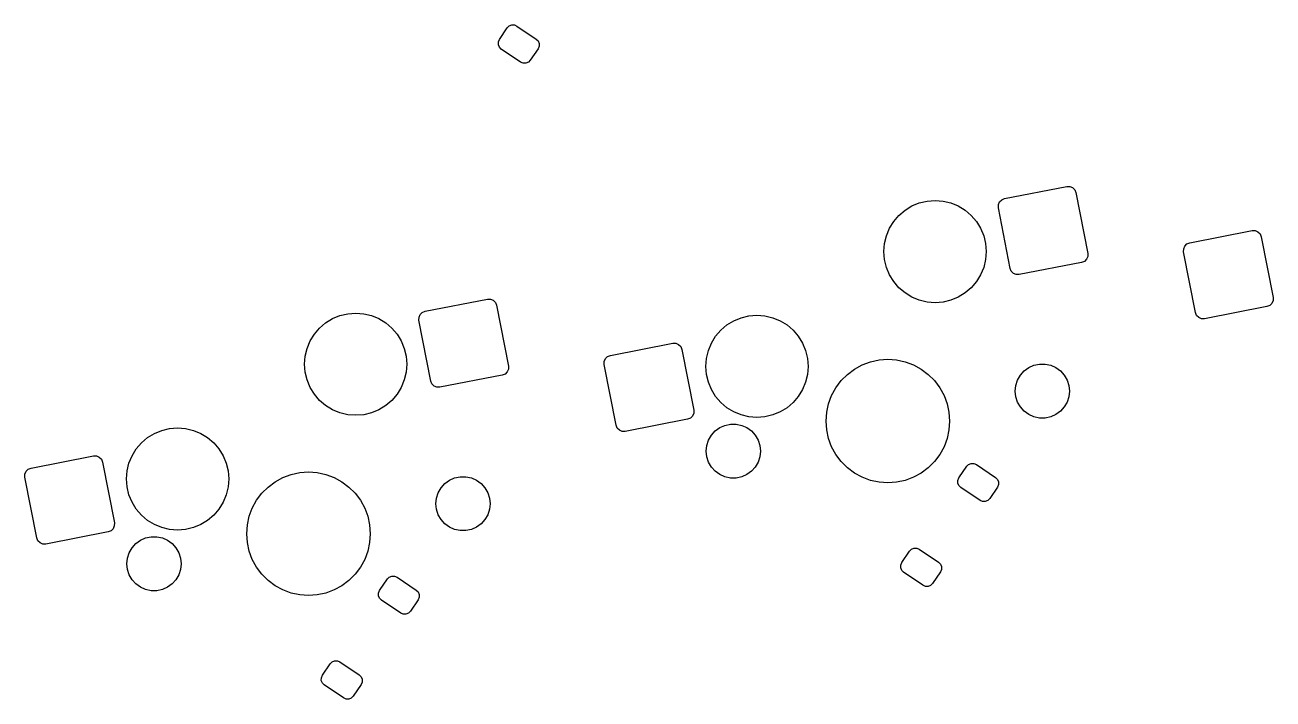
# Model space of a CAD drawing. Extents: x 101 to 518, y -308 to -134.
# Drawn here: x 271.85 to 312.13, y -271.52 to -249.77 of the extents above; entities that cross this region are included whole.
import ezdxf

# ---------------------------------------------------------------- set-up
doc = ezdxf.new("R2010")
doc.units = 0
doc.layers.add('BLACK', color=7, linetype='CONTINUOUS')

msp = doc.modelspace()

# ---------------------------------------------------------------- linework, layer by layer
at = {"layer": 'BLACK', "linetype": 'CONTINUOUS'}
for p, q in [((287.164369, -250.235198), (287.416006, -249.862131)), ((287.416006, -249.862131), (287.478354, -249.800325)), ((287.478354, -249.800325), (287.559607, -249.767083)), ((287.559607, -249.767083), (287.647397, -249.767466)), ((287.647397, -249.767466), (287.728358, -249.801416)), ((287.728358, -249.801416), (288.350136, -250.22081)), ((287.130036, -250.403948), (287.130419, -250.316158)), ((287.163278, -250.485202), (287.130036, -250.403948)), ((287.130419, -250.316158), (287.164369, -250.235198)), ((287.225084, -250.54755), (287.163278, -250.485202)), ((287.846862, -250.966944), (287.225084, -250.54755)), ((288.410851, -250.533162), (288.159214, -250.906229)), ((288.350136, -250.22081), (288.411942, -250.283158)), ((288.444801, -250.452202), (288.410851, -250.533162)), ((288.411942, -250.283158), (288.445184, -250.364412)), ((288.445184, -250.364412), (288.444801, -250.452202)), ((287.927823, -251.000894), (287.846862, -250.966944)), ((288.096866, -250.968035), (288.015613, -251.001277)), ((288.159214, -250.906229), (288.096866, -250.968035)), ((288.015613, -251.001277), (287.927823, -251.000894)), ((303.465067, -255.36959), (305.477403, -254.978432)), ((305.477403, -254.978432), (305.574947, -254.978857)), ((305.574947, -254.978857), (305.664903, -255.016579)), ((303.374785, -255.406525), (303.465067, -255.36959)), ((305.664903, -255.016579), (305.733576, -255.085854)), ((305.733576, -255.085854), (305.770512, -255.176136)), ((305.770512, -255.176136), (306.15213, -257.139391)), ((300.058243, -255.911691), (300.255123, -255.743539)), ((300.255123, -255.743539), (300.475885, -255.608256)), ((300.475885, -255.608256), (300.715091, -255.509174)), ((300.715091, -255.509174), (300.966852, -255.448731)), ((300.966852, -255.448731), (301.224969, -255.428417)), ((301.224969, -255.428417), (301.483086, -255.448731)), ((301.483086, -255.448731), (301.734847, -255.509174)), ((301.734847, -255.509174), (301.974053, -255.608256)), ((301.974053, -255.608256), (302.194815, -255.743539)), ((302.194815, -255.743539), (302.391695, -255.911691)), ((303.267362, -255.662699), (303.267788, -255.565155)), ((303.64898, -257.625954), (303.267362, -255.662699)), ((303.267788, -255.565155), (303.305509, -255.475199)), ((303.305509, -255.475199), (303.374785, -255.406525)), ((299.754808, -256.329333), (299.890091, -256.108571)), ((299.890091, -256.108571), (300.058243, -255.911691)), ((302.391695, -255.911691), (302.559847, -256.108571)), ((302.559847, -256.108571), (302.69513, -256.329333)), ((299.595283, -256.8203), (299.655726, -256.568539)), ((299.655726, -256.568539), (299.754808, -256.329333)), ((302.69513, -256.329333), (302.794212, -256.568539)), ((302.794212, -256.568539), (302.854655, -256.8203)), ((309.446834, -256.794392), (311.45917, -256.403234)), ((311.45917, -256.403234), (311.556714, -256.403659)), ((311.556714, -256.403659), (311.64667, -256.441381)), ((311.64667, -256.441381), (311.715343, -256.510656)), ((311.715343, -256.510656), (311.752279, -256.600938)), ((311.752279, -256.600938), (312.133897, -258.564193)), ((299.574969, -257.078417), (299.595283, -256.8203)), ((302.854655, -256.8203), (302.874969, -257.078417)), ((309.249129, -257.087501), (309.249555, -256.989957)), ((309.249555, -256.989957), (309.287276, -256.900001)), ((309.287276, -256.900001), (309.356552, -256.831327)), ((309.356552, -256.831327), (309.446834, -256.794392)), ((299.595283, -257.336534), (299.574969, -257.078417)), ((299.655726, -257.588295), (299.595283, -257.336534)), ((302.854655, -257.336534), (302.794212, -257.588295)), ((302.874969, -257.078417), (302.854655, -257.336534)), ((306.044707, -257.395565), (305.954425, -257.4325)), ((306.113983, -257.326891), (306.044707, -257.395565)), ((306.151704, -257.236935), (306.113983, -257.326891)), ((306.15213, -257.139391), (306.151704, -257.236935)), ((309.630747, -259.050756), (309.249129, -257.087501)), ((299.754808, -257.827501), (299.655726, -257.588295)), ((302.794212, -257.588295), (302.69513, -257.827501)), ((303.685916, -257.716236), (303.64898, -257.625954)), ((303.754589, -257.785511), (303.685916, -257.716236)), ((303.844545, -257.823233), (303.754589, -257.785511)), ((305.954425, -257.4325), (303.942089, -257.823658)), ((299.890091, -258.048263), (299.754808, -257.827501)), ((300.058243, -258.245143), (299.890091, -258.048263)), ((302.559847, -258.048263), (302.391695, -258.245143)), ((302.69513, -257.827501), (302.559847, -258.048263)), ((303.942089, -257.823658), (303.844545, -257.823233)), ((284.765069, -259.004501), (286.777405, -258.613343)), ((286.777405, -258.613343), (286.874949, -258.613768)), ((286.874949, -258.613768), (286.964905, -258.65149)), ((300.255123, -258.413295), (300.058243, -258.245143)), ((300.475885, -258.548578), (300.255123, -258.413295)), ((300.715091, -258.64766), (300.475885, -258.548578)), ((301.974053, -258.548578), (301.734847, -258.64766)), ((302.194815, -258.413295), (301.974053, -258.548578)), ((302.391695, -258.245143), (302.194815, -258.413295)), ((312.133897, -258.564193), (312.133471, -258.661737)), ((284.674787, -259.041436), (284.765069, -259.004501)), ((286.964905, -258.65149), (287.033578, -258.720765)), ((287.033578, -258.720765), (287.070514, -258.811047)), ((287.070514, -258.811047), (287.452132, -260.774302)), ((300.966852, -258.708103), (300.715091, -258.64766)), ((301.224969, -258.728417), (300.966852, -258.708103)), ((301.483086, -258.708103), (301.224969, -258.728417)), ((301.734847, -258.64766), (301.483086, -258.708103)), ((311.936192, -258.857302), (309.923856, -259.24846)), ((312.026474, -258.820367), (311.936192, -258.857302)), ((312.09575, -258.751693), (312.026474, -258.820367)), ((312.133471, -258.661737), (312.09575, -258.751693)), ((281.358245, -259.546602), (281.555125, -259.37845)), ((281.555125, -259.37845), (281.775887, -259.243167)), ((281.775887, -259.243167), (282.015093, -259.144085)), ((282.015093, -259.144085), (282.266854, -259.083642)), ((282.266854, -259.083642), (282.524971, -259.063328)), ((282.524971, -259.063328), (282.783088, -259.083642)), ((282.783088, -259.083642), (283.034849, -259.144085)), ((283.034849, -259.144085), (283.274055, -259.243167)), ((283.274055, -259.243167), (283.494817, -259.37845)), ((283.494817, -259.37845), (283.691697, -259.546602)), ((284.567364, -259.29761), (284.56779, -259.200066)), ((284.948982, -261.260865), (284.567364, -259.29761)), ((284.56779, -259.200066), (284.605511, -259.11011)), ((284.605511, -259.11011), (284.674787, -259.041436)), ((294.506446, -259.448509), (294.727208, -259.313226)), ((294.727208, -259.313226), (294.966414, -259.214144)), ((294.966414, -259.214144), (295.218175, -259.153701)), ((295.218175, -259.153701), (295.476292, -259.133387)), ((295.476292, -259.133387), (295.734409, -259.153701)), ((295.734409, -259.153701), (295.98617, -259.214144)), ((295.98617, -259.214144), (296.225376, -259.313226)), ((296.225376, -259.313226), (296.446138, -259.448509)), ((309.667683, -259.141038), (309.630747, -259.050756)), ((309.736356, -259.210313), (309.667683, -259.141038)), ((309.826312, -259.248035), (309.736356, -259.210313)), ((309.923856, -259.24846), (309.826312, -259.248035)), ((281.05481, -259.964244), (281.190093, -259.743482)), ((281.190093, -259.743482), (281.358245, -259.546602)), ((283.691697, -259.546602), (283.859849, -259.743482)), ((283.859849, -259.743482), (283.995132, -259.964244)), ((294.006131, -260.034303), (294.141414, -259.813541)), ((294.141414, -259.813541), (294.309566, -259.616661)), ((294.309566, -259.616661), (294.506446, -259.448509)), ((296.446138, -259.448509), (296.643018, -259.616661)), ((296.643018, -259.616661), (296.81117, -259.813541)), ((296.81117, -259.813541), (296.946453, -260.034303)), ((280.895285, -260.455211), (280.955728, -260.20345)), ((280.955728, -260.20345), (281.05481, -259.964244)), ((283.995132, -259.964244), (284.094214, -260.20345)), ((284.094214, -260.20345), (284.154657, -260.455211)), ((290.746836, -260.429304), (292.759172, -260.038146)), ((292.759172, -260.038146), (292.856716, -260.038571)), ((292.856716, -260.038571), (292.946672, -260.076293)), ((292.946672, -260.076293), (293.015345, -260.145568)), ((293.015345, -260.145568), (293.052281, -260.23585)), ((293.052281, -260.23585), (293.433899, -262.199105)), ((293.907049, -260.273509), (294.006131, -260.034303)), ((296.946453, -260.034303), (297.045535, -260.273509)), ((280.874971, -260.713328), (280.895285, -260.455211)), ((284.154657, -260.455211), (284.174971, -260.713328)), ((290.549131, -260.722413), (290.549557, -260.624869)), ((290.549557, -260.624869), (290.587278, -260.534913)), ((290.587278, -260.534913), (290.656554, -260.466239)), ((290.656554, -260.466239), (290.746836, -260.429304)), ((293.826292, -260.783387), (293.846606, -260.52527)), ((293.846606, -260.52527), (293.907049, -260.273509)), ((297.045535, -260.273509), (297.105978, -260.52527)), ((297.105978, -260.52527), (297.126292, -260.783387)), ((298.87265, -260.736023), (299.139199, -260.636605)), ((299.139199, -260.636605), (299.417184, -260.576133)), ((299.417184, -260.576133), (299.700946, -260.555838)), ((299.700946, -260.555838), (299.984708, -260.576133)), ((299.984708, -260.576133), (300.262693, -260.636605)), ((300.262693, -260.636605), (300.529242, -260.736023)), ((280.895285, -260.971445), (280.874971, -260.713328)), ((280.955728, -261.223206), (280.895285, -260.971445)), ((284.154657, -260.971445), (284.094214, -261.223206)), ((284.174971, -260.713328), (284.154657, -260.971445)), ((287.344709, -261.030476), (287.254427, -261.067411)), ((287.413985, -260.961802), (287.344709, -261.030476)), ((287.451706, -260.871846), (287.413985, -260.961802)), ((287.452132, -260.774302), (287.451706, -260.871846)), ((290.930749, -262.685668), (290.549131, -260.722413)), ((293.846606, -261.041504), (293.826292, -260.783387)), ((293.907049, -261.293265), (293.846606, -261.041504)), ((297.105978, -261.041504), (297.045535, -261.293265)), ((297.126292, -260.783387), (297.105978, -261.041504)), ((298.194057, -261.244011), (298.395219, -261.042849)), ((298.395219, -261.042849), (298.622962, -260.872363)), ((298.622962, -260.872363), (298.87265, -260.736023)), ((300.529242, -260.736023), (300.77893, -260.872363)), ((300.77893, -260.872363), (301.006673, -261.042849)), ((301.006673, -261.042849), (301.207835, -261.244011)), ((303.979722, -261.066116), (304.102123, -260.930176)), ((304.102123, -260.930176), (304.250112, -260.822656)), ((304.250112, -260.822656), (304.417222, -260.748254)), ((304.417222, -260.748254), (304.59615, -260.710221)), ((304.59615, -260.710221), (304.779074, -260.710221)), ((304.779074, -260.710221), (304.958002, -260.748254)), ((304.958002, -260.748254), (305.125112, -260.822656)), ((305.125112, -260.822656), (305.273101, -260.930176)), ((305.273101, -260.930176), (305.395502, -261.066116)), ((281.05481, -261.462412), (280.955728, -261.223206)), ((284.094214, -261.223206), (283.995132, -261.462412)), ((284.985918, -261.351147), (284.948982, -261.260865)), ((285.054591, -261.420422), (284.985918, -261.351147)), ((285.144547, -261.458144), (285.054591, -261.420422)), ((287.254427, -261.067411), (285.242091, -261.458569)), ((294.006131, -261.532471), (293.907049, -261.293265)), ((297.045535, -261.293265), (296.946453, -261.532471)), ((298.023571, -261.471754), (298.194057, -261.244011)), ((301.207835, -261.244011), (301.378321, -261.471754)), ((303.812612, -261.580428), (303.831733, -261.398505)), ((303.831733, -261.398505), (303.88826, -261.224533)), ((303.88826, -261.224533), (303.979722, -261.066116)), ((305.395502, -261.066116), (305.486964, -261.224533)), ((305.486964, -261.224533), (305.543491, -261.398505)), ((305.543491, -261.398505), (305.562612, -261.580428)), ((281.190093, -261.683174), (281.05481, -261.462412)), ((281.358245, -261.880054), (281.190093, -261.683174)), ((283.859849, -261.683174), (283.691697, -261.880054)), ((283.995132, -261.462412), (283.859849, -261.683174)), ((285.242091, -261.458569), (285.144547, -261.458144)), ((294.141414, -261.753233), (294.006131, -261.532471)), ((294.309566, -261.950113), (294.141414, -261.753233)), ((296.81117, -261.753233), (296.643018, -261.950113)), ((296.946453, -261.532471), (296.81117, -261.753233)), ((297.787813, -261.987991), (297.887231, -261.721442)), ((297.887231, -261.721442), (298.023571, -261.471754)), ((301.378321, -261.471754), (301.514661, -261.721442)), ((301.514661, -261.721442), (301.614079, -261.987991)), ((303.831733, -261.762351), (303.812612, -261.580428)), ((303.88826, -261.936323), (303.831733, -261.762351)), ((305.543491, -261.762351), (305.486964, -261.936323)), ((305.562612, -261.580428), (305.543491, -261.762351)), ((281.555125, -262.048206), (281.358245, -261.880054)), ((281.775887, -262.183489), (281.555125, -262.048206)), ((282.015093, -262.282571), (281.775887, -262.183489)), ((283.274055, -262.183489), (283.034849, -262.282571)), ((283.494817, -262.048206), (283.274055, -262.183489)), ((283.691697, -261.880054), (283.494817, -262.048206)), ((293.433899, -262.199105), (293.433473, -262.296649)), ((294.506446, -262.118265), (294.309566, -261.950113)), ((294.727208, -262.253548), (294.506446, -262.118265)), ((294.966414, -262.35263), (294.727208, -262.253548)), ((296.225376, -262.253548), (295.98617, -262.35263)), ((296.446138, -262.118265), (296.225376, -262.253548)), ((296.643018, -261.950113), (296.446138, -262.118265)), ((297.727341, -262.265976), (297.787813, -261.987991)), ((301.614079, -261.987991), (301.674551, -262.265976)), ((303.979722, -262.09474), (303.88826, -261.936323)), ((304.102123, -262.23068), (303.979722, -262.09474)), ((304.250112, -262.3382), (304.102123, -262.23068)), ((305.273101, -262.23068), (305.125112, -262.3382)), ((305.395502, -262.09474), (305.273101, -262.23068)), ((305.486964, -261.936323), (305.395502, -262.09474)), ((282.266854, -262.343014), (282.015093, -262.282571)), ((282.524971, -262.363328), (282.266854, -262.343014)), ((282.783088, -262.343014), (282.524971, -262.363328)), ((283.034849, -262.282571), (282.783088, -262.343014)), ((293.236194, -262.492214), (291.223858, -262.883372)), ((293.326476, -262.455279), (293.236194, -262.492214)), ((293.395752, -262.386605), (293.326476, -262.455279)), ((293.433473, -262.296649), (293.395752, -262.386605)), ((294.44389, -262.686874), (294.622818, -262.648841)), ((294.622818, -262.648841), (294.805742, -262.648841)), ((294.805742, -262.648841), (294.98467, -262.686874)), ((295.218175, -262.413073), (294.966414, -262.35263)), ((295.476292, -262.433387), (295.218175, -262.413073)), ((295.734409, -262.413073), (295.476292, -262.433387)), ((295.98617, -262.35263), (295.734409, -262.413073)), ((297.707046, -262.549738), (297.727341, -262.265976)), ((297.727341, -262.8335), (297.707046, -262.549738)), ((301.674551, -262.265976), (301.694846, -262.549738)), ((301.694846, -262.549738), (301.674551, -262.8335)), ((304.417222, -262.412602), (304.250112, -262.3382)), ((304.59615, -262.450635), (304.417222, -262.412602)), ((304.779074, -262.450635), (304.59615, -262.450635)), ((304.958002, -262.412602), (304.779074, -262.450635)), ((305.125112, -262.3382), (304.958002, -262.412602)), ((275.806448, -263.08342), (276.02721, -262.948137)), ((276.02721, -262.948137), (276.266416, -262.849055)), ((276.266416, -262.849055), (276.518177, -262.788612)), ((276.518177, -262.788612), (276.776294, -262.768298)), ((276.776294, -262.768298), (277.034411, -262.788612)), ((277.034411, -262.788612), (277.286172, -262.849055)), ((277.286172, -262.849055), (277.525378, -262.948137)), ((277.525378, -262.948137), (277.74614, -263.08342)), ((290.967685, -262.77595), (290.930749, -262.685668)), ((291.036358, -262.845225), (290.967685, -262.77595)), ((291.126314, -262.882947), (291.036358, -262.845225)), ((291.223858, -262.883372), (291.126314, -262.882947)), ((293.914928, -263.163153), (294.00639, -263.004736)), ((294.00639, -263.004736), (294.128791, -262.868796)), ((294.128791, -262.868796), (294.27678, -262.761276)), ((294.27678, -262.761276), (294.44389, -262.686874)), ((294.98467, -262.686874), (295.15178, -262.761276)), ((295.15178, -262.761276), (295.299769, -262.868796)), ((295.299769, -262.868796), (295.42217, -263.004736)), ((295.42217, -263.004736), (295.513632, -263.163153)), ((297.787813, -263.111485), (297.727341, -262.8335)), ((301.674551, -262.8335), (301.614079, -263.111485)), ((275.306133, -263.669214), (275.441416, -263.448452)), ((275.441416, -263.448452), (275.609568, -263.251572)), ((275.609568, -263.251572), (275.806448, -263.08342)), ((277.74614, -263.08342), (277.94302, -263.251572)), ((277.94302, -263.251572), (278.111172, -263.448452)), ((278.111172, -263.448452), (278.246455, -263.669214)), ((293.83928, -263.519048), (293.858401, -263.337125)), ((293.858401, -263.337125), (293.914928, -263.163153)), ((295.513632, -263.163153), (295.570159, -263.337125)), ((295.570159, -263.337125), (295.58928, -263.519048)), ((297.887231, -263.378034), (297.787813, -263.111485)), ((298.023571, -263.627722), (297.887231, -263.378034)), ((301.514661, -263.378034), (301.378321, -263.627722)), ((301.614079, -263.111485), (301.514661, -263.378034)), ((272.046838, -264.064215), (274.059174, -263.673057)), ((274.059174, -263.673057), (274.156718, -263.673482)), ((274.156718, -263.673482), (274.246674, -263.711204)), ((274.246674, -263.711204), (274.315347, -263.780479)), ((274.315347, -263.780479), (274.352283, -263.870761)), ((275.207051, -263.90842), (275.306133, -263.669214)), ((278.246455, -263.669214), (278.345537, -263.90842)), ((293.858401, -263.700971), (293.83928, -263.519048)), ((293.914928, -263.874943), (293.858401, -263.700971)), ((295.570159, -263.700971), (295.513632, -263.874943)), ((295.58928, -263.519048), (295.570159, -263.700971)), ((298.194057, -263.855465), (298.023571, -263.627722)), ((298.395219, -264.056627), (298.194057, -263.855465)), ((301.207835, -263.855465), (301.006673, -264.056627)), ((301.378321, -263.627722), (301.207835, -263.855465)), ((271.849133, -264.357324), (271.849559, -264.25978)), ((271.849559, -264.25978), (271.88728, -264.169824)), ((271.88728, -264.169824), (271.956556, -264.10115)), ((271.956556, -264.10115), (272.046838, -264.064215)), ((274.352283, -263.870761), (274.733901, -265.834016)), ((275.126294, -264.418298), (275.146608, -264.160181)), ((275.146608, -264.160181), (275.207051, -263.90842)), ((278.345537, -263.90842), (278.40598, -264.160181)), ((278.40598, -264.160181), (278.426294, -264.418298)), ((280.439201, -264.271516), (280.717186, -264.211044)), ((280.717186, -264.211044), (281.000948, -264.190749)), ((281.000948, -264.190749), (281.28471, -264.211044)), ((281.28471, -264.211044), (281.562695, -264.271516)), ((294.00639, -264.03336), (293.914928, -263.874943)), ((294.128791, -264.1693), (294.00639, -264.03336)), ((294.27678, -264.27682), (294.128791, -264.1693)), ((295.299769, -264.1693), (295.15178, -264.27682)), ((295.42217, -264.03336), (295.299769, -264.1693)), ((295.513632, -263.874943), (295.42217, -264.03336)), ((298.622962, -264.227113), (298.395219, -264.056627)), ((298.87265, -264.363453), (298.622962, -264.227113)), ((300.77893, -264.227113), (300.529242, -264.363453)), ((301.006673, -264.056627), (300.77893, -264.227113)), ((301.994615, -264.381916), (302.246252, -264.008849)), ((302.246252, -264.008849), (302.3086, -263.947043)), ((302.3086, -263.947043), (302.389853, -263.913801)), ((302.389853, -263.913801), (302.477643, -263.914184)), ((302.477643, -263.914184), (302.558604, -263.948134)), ((302.558604, -263.948134), (303.180382, -264.367528)), ((272.230751, -266.320579), (271.849133, -264.357324)), ((275.146608, -264.676415), (275.126294, -264.418298)), ((278.426294, -264.418298), (278.40598, -264.676415)), ((279.695221, -264.67776), (279.922964, -264.507274)), ((279.922964, -264.507274), (280.172652, -264.370934)), ((280.172652, -264.370934), (280.439201, -264.271516)), ((281.562695, -264.271516), (281.829244, -264.370934)), ((281.829244, -264.370934), (282.078932, -264.507274)), ((282.078932, -264.507274), (282.306675, -264.67776)), ((285.279724, -264.701027), (285.402125, -264.565087)), ((285.402125, -264.565087), (285.550114, -264.457567)), ((285.550114, -264.457567), (285.717224, -264.383165)), ((285.717224, -264.383165), (285.896152, -264.345132)), ((285.896152, -264.345132), (286.079076, -264.345132)), ((286.079076, -264.345132), (286.258004, -264.383165)), ((286.258004, -264.383165), (286.425114, -264.457567)), ((286.425114, -264.457567), (286.573103, -264.565087)), ((286.573103, -264.565087), (286.695504, -264.701027)), ((294.44389, -264.351222), (294.27678, -264.27682)), ((294.622818, -264.389255), (294.44389, -264.351222)), ((294.805742, -264.389255), (294.622818, -264.389255)), ((294.98467, -264.351222), (294.805742, -264.389255)), ((295.15178, -264.27682), (294.98467, -264.351222)), ((299.139199, -264.462871), (298.87265, -264.363453)), ((299.417184, -264.523343), (299.139199, -264.462871)), ((299.700946, -264.543638), (299.417184, -264.523343)), ((299.984708, -264.523343), (299.700946, -264.543638)), ((300.262693, -264.462871), (299.984708, -264.523343)), ((300.529242, -264.363453), (300.262693, -264.462871)), ((301.960282, -264.550666), (301.960665, -264.462876)), ((301.993524, -264.63192), (301.960282, -264.550666)), ((301.960665, -264.462876), (301.994615, -264.381916)), ((302.05533, -264.694268), (301.993524, -264.63192)), ((303.180382, -264.367528), (303.242188, -264.429876)), ((303.275047, -264.59892), (303.241097, -264.67988)), ((303.242188, -264.429876), (303.27543, -264.51113)), ((303.27543, -264.51113), (303.275047, -264.59892)), ((275.207051, -264.928176), (275.146608, -264.676415)), ((275.306133, -265.167382), (275.207051, -264.928176)), ((278.345537, -264.928176), (278.246455, -265.167382)), ((278.40598, -264.676415), (278.345537, -264.928176)), ((279.323573, -265.106665), (279.494059, -264.878922)), ((279.494059, -264.878922), (279.695221, -264.67776)), ((282.306675, -264.67776), (282.507837, -264.878922)), ((282.507837, -264.878922), (282.678323, -265.106665)), ((285.112614, -265.215339), (285.131735, -265.033416)), ((285.131735, -265.033416), (285.188262, -264.859444)), ((285.188262, -264.859444), (285.279724, -264.701027)), ((286.695504, -264.701027), (286.786966, -264.859444)), ((286.786966, -264.859444), (286.843493, -265.033416)), ((286.843493, -265.033416), (286.862614, -265.215339)), ((302.677108, -265.113662), (302.05533, -264.694268)), ((302.98946, -265.052947), (302.927112, -265.114753)), ((303.241097, -264.67988), (302.98946, -265.052947)), ((275.441416, -265.388144), (275.306133, -265.167382)), ((275.609568, -265.585024), (275.441416, -265.388144)), ((278.111172, -265.388144), (277.94302, -265.585024)), ((278.246455, -265.167382), (278.111172, -265.388144)), ((279.087815, -265.622902), (279.187233, -265.356353)), ((279.187233, -265.356353), (279.323573, -265.106665)), ((282.678323, -265.106665), (282.814663, -265.356353)), ((282.814663, -265.356353), (282.914081, -265.622902)), ((285.131735, -265.397262), (285.112614, -265.215339)), ((285.188262, -265.571234), (285.131735, -265.397262)), ((286.843493, -265.397262), (286.786966, -265.571234)), ((286.862614, -265.215339), (286.843493, -265.397262)), ((302.758069, -265.147612), (302.677108, -265.113662)), ((302.845859, -265.147995), (302.758069, -265.147612)), ((302.927112, -265.114753), (302.845859, -265.147995)), ((274.733901, -265.834016), (274.733475, -265.93156)), ((275.806448, -265.753176), (275.609568, -265.585024)), ((276.02721, -265.888459), (275.806448, -265.753176)), ((277.74614, -265.753176), (277.525378, -265.888459)), ((277.94302, -265.585024), (277.74614, -265.753176)), ((279.027343, -265.900887), (279.087815, -265.622902)), ((282.914081, -265.622902), (282.974553, -265.900887)), ((285.279724, -265.729651), (285.188262, -265.571234)), ((285.402125, -265.865591), (285.279724, -265.729651)), ((285.550114, -265.973111), (285.402125, -265.865591)), ((286.573103, -265.865591), (286.425114, -265.973111)), ((286.695504, -265.729651), (286.573103, -265.865591)), ((286.786966, -265.571234), (286.695504, -265.729651)), ((274.536196, -266.127125), (272.52386, -266.518283)), ((274.626478, -266.09019), (274.536196, -266.127125)), ((274.695754, -266.021516), (274.626478, -266.09019)), ((274.733475, -265.93156), (274.695754, -266.021516)), ((276.266416, -265.987541), (276.02721, -265.888459)), ((276.518177, -266.047984), (276.266416, -265.987541)), ((276.776294, -266.068298), (276.518177, -266.047984)), ((277.034411, -266.047984), (276.776294, -266.068298)), ((277.286172, -265.987541), (277.034411, -266.047984)), ((277.525378, -265.888459), (277.286172, -265.987541)), ((279.007048, -266.184649), (279.027343, -265.900887)), ((279.027343, -266.468411), (279.007048, -266.184649)), ((282.974553, -265.900887), (282.994848, -266.184649)), ((282.994848, -266.184649), (282.974553, -266.468411)), ((285.717224, -266.047513), (285.550114, -265.973111)), ((285.896152, -266.085546), (285.717224, -266.047513)), ((286.079076, -266.085546), (285.896152, -266.085546)), ((286.258004, -266.047513), (286.079076, -266.085546)), ((286.425114, -265.973111), (286.258004, -266.047513)), ((272.267687, -266.410861), (272.230751, -266.320579)), ((272.33636, -266.480136), (272.267687, -266.410861)), ((272.426316, -266.517858), (272.33636, -266.480136)), ((272.52386, -266.518283), (272.426316, -266.517858)), ((275.21493, -266.798064), (275.306392, -266.639647)), ((275.306392, -266.639647), (275.428793, -266.503707)), ((275.428793, -266.503707), (275.576782, -266.396187)), ((275.576782, -266.396187), (275.743892, -266.321785)), ((275.743892, -266.321785), (275.92282, -266.283752)), ((275.92282, -266.283752), (276.105744, -266.283752)), ((276.105744, -266.283752), (276.284672, -266.321785)), ((276.284672, -266.321785), (276.451782, -266.396187)), ((276.451782, -266.396187), (276.599771, -266.503707)), ((276.599771, -266.503707), (276.722172, -266.639647)), ((276.722172, -266.639647), (276.813634, -266.798064)), ((279.087815, -266.746396), (279.027343, -266.468411)), ((282.974553, -266.468411), (282.914081, -266.746396)), ((300.400916, -266.744673), (300.463264, -266.682867)), ((300.463264, -266.682867), (300.544517, -266.649625)), ((300.544517, -266.649625), (300.632307, -266.650008)), ((300.632307, -266.650008), (300.713268, -266.683958)), ((300.713268, -266.683958), (301.335046, -267.103352)), ((275.139282, -267.153959), (275.158403, -266.972036)), ((275.158403, -266.972036), (275.21493, -266.798064)), ((276.813634, -266.798064), (276.870161, -266.972036)), ((276.870161, -266.972036), (276.889282, -267.153959)), ((279.187233, -267.012945), (279.087815, -266.746396)), ((279.323573, -267.262633), (279.187233, -267.012945)), ((282.814663, -267.012945), (282.678323, -267.262633)), ((282.914081, -266.746396), (282.814663, -267.012945)), ((300.149279, -267.11774), (300.400916, -266.744673)), ((275.158403, -267.335882), (275.139282, -267.153959)), ((275.21493, -267.509854), (275.158403, -267.335882)), ((276.870161, -267.335882), (276.813634, -267.509854)), ((276.889282, -267.153959), (276.870161, -267.335882)), ((279.494059, -267.490376), (279.323573, -267.262633)), ((279.695221, -267.691538), (279.494059, -267.490376)), ((282.507837, -267.490376), (282.306675, -267.691538)), ((282.678323, -267.262633), (282.507837, -267.490376)), ((300.114946, -267.28649), (300.115329, -267.1987)), ((300.148188, -267.367744), (300.114946, -267.28649)), ((300.115329, -267.1987), (300.149279, -267.11774)), ((300.209994, -267.430092), (300.148188, -267.367744)), ((300.831772, -267.849486), (300.209994, -267.430092)), ((301.395761, -267.415704), (301.144124, -267.788771)), ((301.335046, -267.103352), (301.396852, -267.1657)), ((301.429711, -267.334744), (301.395761, -267.415704)), ((301.396852, -267.1657), (301.430094, -267.246954)), ((301.430094, -267.246954), (301.429711, -267.334744)), ((275.306392, -267.668271), (275.21493, -267.509854)), ((275.428793, -267.804211), (275.306392, -267.668271)), ((275.576782, -267.911731), (275.428793, -267.804211)), ((276.599771, -267.804211), (276.451782, -267.911731)), ((276.722172, -267.668271), (276.599771, -267.804211)), ((276.813634, -267.509854), (276.722172, -267.668271)), ((279.922964, -267.862024), (279.695221, -267.691538)), ((280.172652, -267.998364), (279.922964, -267.862024)), ((282.078932, -267.862024), (281.829244, -267.998364)), ((282.306675, -267.691538), (282.078932, -267.862024)), ((283.294617, -268.016828), (283.546254, -267.643761)), ((283.546254, -267.643761), (283.608602, -267.581955)), ((283.608602, -267.581955), (283.689855, -267.548713)), ((283.689855, -267.548713), (283.777645, -267.549096)), ((283.777645, -267.549096), (283.858606, -267.583046)), ((283.858606, -267.583046), (284.480384, -268.00244)), ((300.912733, -267.883436), (300.831772, -267.849486)), ((301.000523, -267.883819), (300.912733, -267.883436)), ((301.081776, -267.850577), (301.000523, -267.883819)), ((301.144124, -267.788771), (301.081776, -267.850577)), ((275.743892, -267.986133), (275.576782, -267.911731)), ((275.92282, -268.024166), (275.743892, -267.986133)), ((276.105744, -268.024166), (275.92282, -268.024166)), ((276.284672, -267.986133), (276.105744, -268.024166)), ((276.451782, -267.911731), (276.284672, -267.986133)), ((280.439201, -268.097782), (280.172652, -267.998364)), ((280.717186, -268.158254), (280.439201, -268.097782)), ((281.000948, -268.178549), (280.717186, -268.158254)), ((281.28471, -268.158254), (281.000948, -268.178549)), ((281.562695, -268.097782), (281.28471, -268.158254)), ((281.829244, -267.998364), (281.562695, -268.097782)), ((283.260284, -268.185578), (283.260667, -268.097788)), ((283.293526, -268.266832), (283.260284, -268.185578)), ((283.260667, -268.097788), (283.294617, -268.016828)), ((283.355332, -268.32918), (283.293526, -268.266832)), ((284.480384, -268.00244), (284.54219, -268.064788)), ((284.575049, -268.233832), (284.541099, -268.314792)), ((284.54219, -268.064788), (284.575432, -268.146042)), ((284.575432, -268.146042), (284.575049, -268.233832)), ((283.97711, -268.748574), (283.355332, -268.32918)), ((284.289462, -268.687859), (284.227114, -268.749665)), ((284.541099, -268.314792), (284.289462, -268.687859)), ((284.058071, -268.782524), (283.97711, -268.748574)), ((284.145861, -268.782907), (284.058071, -268.782524)), ((284.227114, -268.749665), (284.145861, -268.782907)), ((281.763266, -270.317779), (281.844519, -270.284537)), ((281.844519, -270.284537), (281.932309, -270.28492)), ((281.932309, -270.28492), (282.01327, -270.31887)), ((281.449281, -270.752652), (281.700918, -270.379585)), ((281.700918, -270.379585), (281.763266, -270.317779)), ((282.01327, -270.31887), (282.635048, -270.738264)), ((281.414948, -270.921402), (281.415331, -270.833612)), ((281.44819, -271.002656), (281.414948, -270.921402)), ((281.415331, -270.833612), (281.449281, -270.752652)), ((281.509996, -271.065004), (281.44819, -271.002656)), ((282.131774, -271.484398), (281.509996, -271.065004)), ((282.695763, -271.050616), (282.444126, -271.423683)), ((282.635048, -270.738264), (282.696854, -270.800612)), ((282.729713, -270.969656), (282.695763, -271.050616)), ((282.696854, -270.800612), (282.730096, -270.881866)), ((282.730096, -270.881866), (282.729713, -270.969656)), ((282.212735, -271.518348), (282.131774, -271.484398)), ((282.300525, -271.518731), (282.212735, -271.518348)), ((282.381778, -271.485489), (282.300525, -271.518731)), ((282.444126, -271.423683), (282.381778, -271.485489))]:
    msp.add_line(p, q, dxfattribs=at)

doc.saveas('drawing.dxf')
